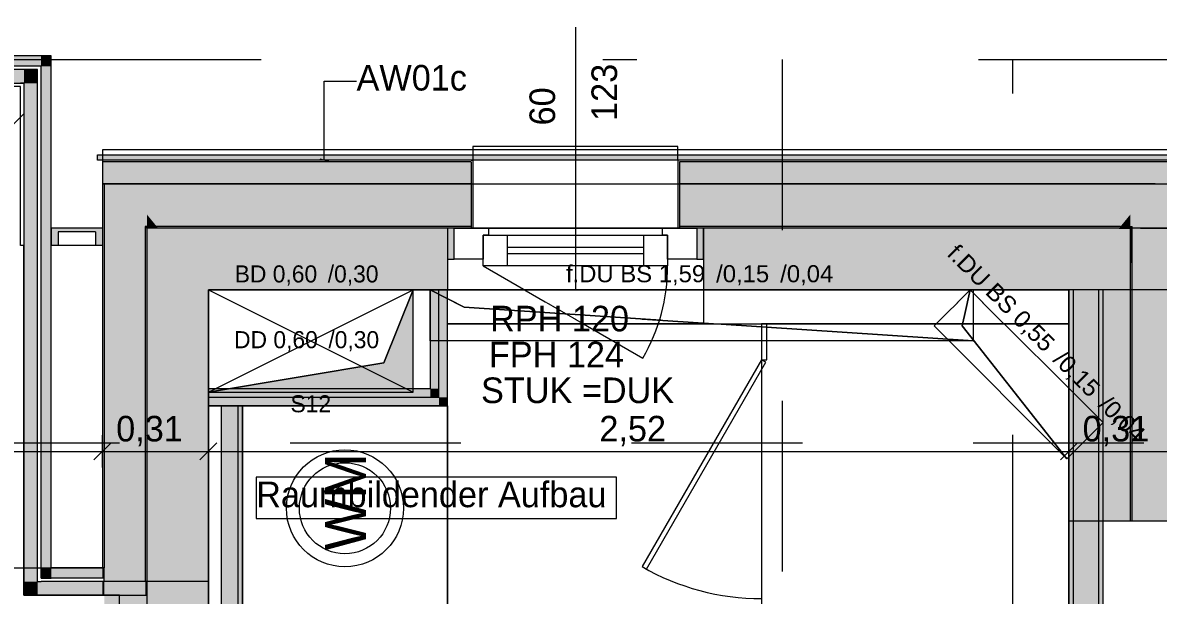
# Model space of a CAD drawing. Header units: metres. Extents: x -4 to 206, y -18 to 45.
# Drawn here: x 45.401 to 48.727, y -2.574 to -0.896 of the extents above; entities that cross this region are included whole.
import ezdxf

# ---------------------------------------------------------------- set-up
doc = ezdxf.new("R2010")
doc.units = ezdxf.units.M
doc.header["$MEASUREMENT"] = 0
doc.set_wipeout_variables(frame=1)
for name, pattern in [('Achse', [0.004, 0.002, -0.001, 0, -0.001]), ('Baufluchtlinie', [0.013, 0.008, -0.005]), ('Punkt 1_1', [0.075, 0.025, -0.05]), ('Schnittlinie', [0.006, 0.003, -0.0015, 0, -0.0015]), ('Strichlinie eng', [0.002, 0.0015, -0.0005]), ('UNSICHTBAR', [0.4, 0, -0.4]), ('Untersicht', [0.001, 0.0005, -0.0005]), ('Wipeout_Contour', [1, 0, -1])]:
    doc.linetypes.add(name, pattern=pattern)
for name, color, linetype in [('2._1.DG PP STG2_5_000 Achsraster', 7, 'Continuous'), ('2._1.DG PP STG2_5_110 Wand Aussen', 7, 'Continuous'), ('2._1.DG PP STG2_5_130 Wand Innen', 7, 'Continuous'), ('2._1.DG PP STG2_5_135 Wand Vorsatzschale', 7, 'Continuous'), ('2._1.DG PP STG2_5_165 Fassadengestaltung Bänder', 7, 'Continuous'), ('2._1.DG PP STG2_5_170 Schachtwände', 7, 'Continuous'), ('2._1.DG PP STG2_5_210 Decke', 7, 'Continuous'), ('2._1.DG PP STG2_5_220 Bodenaufbau', 7, 'Continuous'), ('2._1.DG PP STG2_5_220 Bodenaufbau - Außen_ Gefälle', 7, 'Continuous'), ('2._1.DG PP STG2_5_221 Bodenaufbau - Abdichtung', 7, 'Continuous'), ('2._1.DG PP STG2_5_270 Deckendurchbruchsymbol', 7, 'Continuous'), ('2._1.DG PP STG2_5_310 Dachkonstruktion massiv', 7, 'Continuous'), ('2._1.DG PP STG2_5_330 Dachaufbau', 7, 'Continuous'), ('2._1.DG PP STG2_5_540 Sanitäreinrichtung', 7, 'Continuous'), ('2._1.DG PP STG2_5_815 Raumbegrenzung', 7, 'Continuous'), ('2._1.DG PP STG2_5_851 Marker Schnitt', 7, 'Continuous'), ('2._1.DG PP STG2_5_915 Allgemein Beschriftung.x', 7, 'Continuous'), ('2._1.DG PP STG2_5_945 Einreichplan Beschriftung', 7, 'Continuous'), ('2._1.DG PP STG2_5_950 Polierplan Bemaßung', 7, 'Continuous')]:
    doc.layers.add(name, color=color, linetype=linetype)
doc.styles.add('ERSTELLTER_STIL_1', font='arial.ttf')
doc.styles.add('ERSTELLTER_STIL_2', font='')
doc.styles.add('ERSTELLTER_STIL_7', font='')
doc.styles.get('ERSTELLTER_STIL_2').set_extended_font_data('Eurostile')
doc.styles.get('ERSTELLTER_STIL_7').set_extended_font_data('Muli')

msp = doc.modelspace()

# ---------------------------------------------------------------- hatches: boundary and pattern name
at = {"layer": '2._1.DG PP STG2_5_110 Wand Aussen', "linetype": 'Continuous', "lineweight": 13, "true_color": 0xff6400}
for points in [[(45.455, -0.9937), (44.145, -0.9937), (44.145, -1.0237), (45.455, -1.0237)], [(45.455, -1.0237), (45.485, -0.9937), (45.455, -0.9937)], [(45.455, -1.0237), (45.485, -1.0237), (45.485, -0.9937)], [(45.455, -1.0237), (45.455, -2.4937), (45.485, -2.4937), (45.485, -1.0237)], [(45.64, -1.3687), (45.64, -1.3048), (45.6391, -1.3037), (45.635, -1.3037), (45.635, -1.3687)], [(45.6391, -1.3037), (45.6921, -1.3687), (46.715, -1.3687), (46.715, -1.3037)], [(45.6921, -1.3687), (45.64, -1.3048), (45.64, -1.3687)], [(48.7709, -1.3037), (47.325, -1.3037), (47.325, -1.3687), (48.7179, -1.3687)], [(48.77, -1.3687), (48.77, -1.3048), (48.7179, -1.3687)], [(45.76, -1.4937), (45.76, -1.4519), (45.6921, -1.3687), (45.64, -1.3687), (45.64, -1.4937)], [(45.76, -1.3687), (45.6921, -1.3687), (45.76, -1.4519)], [(45.76, -1.4519), (45.7941, -1.4937), (46.715, -1.4937), (46.715, -1.3687), (45.76, -1.3687)], [(47.325, -1.4937), (48.6159, -1.4937), (48.65, -1.4519), (48.65, -1.3687), (47.325, -1.3687)], [(48.7179, -1.3687), (48.65, -1.4519), (48.65, -1.4937), (48.77, -1.4937), (48.77, -1.3687)], [(48.65, -1.4519), (48.7179, -1.3687), (48.65, -1.3687)], [(45.765, -1.4937), (45.765, -1.4581), (45.76, -1.4519), (45.76, -1.4937)], [(45.7941, -1.4937), (45.765, -1.4581), (45.765, -1.4937)], [(48.645, -1.4937), (48.645, -1.4581), (48.6159, -1.4937)], [(48.65, -1.4937), (48.65, -1.4519), (48.645, -1.4581), (48.645, -1.4937)], [(45.76, -2.5337), (45.76, -1.4937), (45.64, -1.4937), (45.64, -2.5337)], [(48.65, -1.4937), (48.65, -2.3565), (48.77, -2.3565), (48.77, -1.4937)], [(46.665, -1.4987), (46.645, -1.4987), (46.645, -1.5887), (46.665, -1.5887)], [(47.375, -1.5887), (47.395, -1.5887), (47.395, -1.4987), (47.375, -1.4987)], [(45.485, -2.4937), (45.455, -2.5237), (45.485, -2.5237)], [(45.485, -2.4937), (45.455, -2.4937), (45.455, -2.5237)], [(45.485, -2.5237), (45.635, -2.5237), (45.635, -2.4937), (45.485, -2.4937)], [(45.64, -2.5237), (45.64, -2.4937), (45.635, -2.4937), (45.635, -2.5237)], [(45.76, -3.7987), (45.76, -2.5737), (45.64, -2.5737), (45.64, -3.7987)]]:
    msp.add_hatch(color=30, dxfattribs=at).paths.add_polyline_path(points)
at = {"layer": '2._1.DG PP STG2_5_110 Wand Aussen', "linetype": 'Continuous', "lineweight": 13, "true_color": 0xb85600}
for points in [[(45.405, -1.0337), (44.145, -1.0337), (44.145, -1.0737), (45.405, -1.0737)], [(45.405, -1.0737), (45.445, -1.0337), (45.405, -1.0337)], [(45.405, -1.0737), (45.445, -1.0737), (45.445, -1.0337)], [(45.405, -1.0737), (45.405, -2.5337), (45.445, -2.5337), (45.445, -1.0737)], [(45.445, -2.5337), (45.405, -2.5737), (45.445, -2.5737)], [(45.445, -2.5337), (45.405, -2.5337), (45.405, -2.5737)], [(45.445, -2.5337), (45.445, -2.5737), (45.635, -2.5737), (45.635, -2.5337)], [(45.64, -2.5737), (45.64, -2.5337), (45.635, -2.5337), (45.635, -2.5737)], [(45.76, -2.5737), (45.76, -2.5337), (45.64, -2.5337), (45.64, -2.5737)], [(45.765, -2.5737), (45.765, -2.5337), (45.76, -2.5337), (45.76, -2.5737)], [(45.945, -2.5737), (45.945, -2.5337), (45.765, -2.5337), (45.765, -2.5737)]]:
    msp.add_hatch(color=32, dxfattribs=at).paths.add_polyline_path(points)
at = {"layer": '2._1.DG PP STG2_5_110 Wand Aussen', "linetype": 'Continuous', "lineweight": 0, "true_color": 0x373737}
for points in [[(45.765, -1.4987), (45.765, -1.4937), (45.76, -1.4937), (45.76, -1.4987)], [(45.7982, -1.4987), (45.7941, -1.4937), (45.765, -1.4937), (45.765, -1.4987)], [(45.7941, -1.4937), (45.7982, -1.4987), (46.715, -1.4987), (46.715, -1.4937)], [(47.325, -1.4987), (48.6119, -1.4987), (48.6159, -1.4937), (47.325, -1.4937)], [(48.6159, -1.4937), (48.6119, -1.4987), (48.645, -1.4987), (48.645, -1.4937)], [(48.645, -1.4937), (48.645, -1.4987), (48.65, -1.4987), (48.65, -1.4937)], [(45.765, -2.5337), (45.765, -1.4987), (45.76, -1.4987), (45.76, -2.5337)], [(48.645, -1.4987), (48.645, -2.3565), (48.65, -2.3565), (48.65, -1.4987)], [(45.765, -3.9187), (45.765, -2.5737), (45.76, -2.5737), (45.76, -3.9187)]]:
    msp.add_hatch(color=250, dxfattribs=at).paths.add_polyline_path(points)
at = {"layer": '2._1.DG PP STG2_5_110 Wand Aussen', "linetype": 'Continuous', "lineweight": 13, "true_color": 0x3f7f02}
for points in [[(45.765, -1.4987), (45.765, -1.6787), (45.945, -1.6787), (45.7982, -1.4987)], [(45.7982, -1.4987), (45.945, -1.6787), (45.945, -1.4987)], [(45.945, -2.5337), (45.945, -1.6787), (45.765, -1.6787), (45.765, -2.5337)], [(45.945, -3.9237), (45.945, -2.5737), (45.765, -2.5737), (45.765, -3.9237)]]:
    msp.add_hatch(color=76, dxfattribs=at).paths.add_polyline_path(points)
at = {"layer": '2._1.DG PP STG2_5_130 Wand Innen', "linetype": 'Continuous', "lineweight": 13, "true_color": 0xfb02fe}
for points in [[(48.465, -1.6787), (48.465, -2.7782), (48.4775, -2.7782), (48.4775, -1.6787)], [(48.565, -2.7782), (48.565, -1.6787), (48.5525, -1.6787), (48.5525, -2.7782)]]:
    msp.add_hatch(color=6, dxfattribs=at).paths.add_polyline_path(points)
at = {"layer": '2._1.DG PP STG2_5_130 Wand Innen', "linetype": 'Continuous', "lineweight": 13, "true_color": 0xffaa00}
msp.add_hatch(color=40, dxfattribs=at).paths.add_polyline_path([(48.4775, -1.6787), (48.4775, -2.7782), (48.5525, -2.7782), (48.5525, -1.6787)])
at = {"layer": '2._1.DG PP STG2_5_135 Wand Vorsatzschale', "linetype": 'Continuous', "lineweight": 13, "true_color": 0xffaa00}
msp.add_hatch(color=40, dxfattribs=at).paths.add_polyline_path([(46.0325, -4.3265), (46.0325, -2.0187), (45.9825, -2.0187), (45.9825, -4.3265)])
at = {"layer": '2._1.DG PP STG2_5_135 Wand Vorsatzschale', "linetype": 'Continuous', "lineweight": 13, "true_color": 0xfb02fe}
msp.add_hatch(color=6, dxfattribs=at).paths.add_polyline_path([(46.045, -4.3265), (46.045, -2.0187), (46.0325, -2.0187), (46.0325, -4.3265)])
at = {"layer": '2._1.DG PP STG2_5_165 Fassadengestaltung Bänder', "linetype": 'Continuous', "lineweight": 13}
msp.add_hatch(color=5, dxfattribs=at).paths.add_polyline_path([(45.635, -1.4987), (45.615, -1.4987), (45.505, -1.4987), (45.485, -1.4987), (45.485, -1.5487), (45.505, -1.5487), (45.505, -1.5087), (45.615, -1.5087), (45.615, -1.5487), (45.635, -1.5487)])
at = {"layer": '2._1.DG PP STG2_5_170 Schachtwände', "linetype": 'Continuous', "lineweight": 13, "true_color": 0xfb02fe}
for points in [[(46.62, -1.9687), (46.62, -1.6787), (46.595, -1.6787), (46.595, -1.9687)], [(46.595, -1.9687), (45.945, -1.9687), (45.945, -1.9937), (46.595, -1.9937)], [(46.62, -1.9937), (45.945, -1.9937), (45.945, -2.0187), (46.62, -2.0187)], [(46.595, -1.9687), (46.62, -1.9937), (46.62, -1.9687)], [(46.595, -1.9937), (46.62, -1.9937), (46.595, -1.9687)], [(46.62, -1.9937), (46.645, -2.0187), (46.645, -1.9937)], [(46.62, -2.0187), (46.645, -2.0187), (46.62, -1.9937)]]:
    msp.add_hatch(color=6, dxfattribs=at).paths.add_polyline_path(points)
at = {"layer": '2._1.DG PP STG2_5_270 Deckendurchbruchsymbol', "linetype": 'Continuous', "lineweight": 0}
msp.add_hatch(color=8, dxfattribs=at).paths.add_polyline_path([(45.945, -1.9787), (46.545, -1.9787), (46.545, -1.6787), (46.4593, -1.893)])

# ---------------------------------------------------------------- linework, layer by layer
at = {"layer": '2._1.DG PP STG2_5_000 Achsraster', "color": 5, "linetype": 'Achse', "lineweight": 0, "ltscale": 1000}
msp.add_line((31.8, -1.0037), (54.3, -1.0037), dxfattribs=at)
at = {"layer": '2._1.DG PP STG2_5_110 Wand Aussen', "color": 7, "linetype": 'Continuous', "lineweight": 18, "ltscale": 1000}
for p, q in [((45.445, -1.0237), (44.145, -1.0237)), ((45.455, -1.0237), (45.445, -1.0237)), ((45.455, -1.0237), (45.445, -1.0237)), ((45.455, -1.0337), (45.455, -1.0237)), ((45.405, -1.0337), (44.145, -1.0337)), ((45.445, -1.0337), (45.405, -1.0337)), ((45.445, -1.0337), (45.405, -1.0337)), ((45.445, -1.0737), (45.445, -1.0337)), ((45.455, -2.5237), (45.455, -1.0337)), ((45.405, -1.0737), (45.395, -1.0737)), ((45.405, -1.0737), (45.395, -1.0737)), ((45.405, -1.0737), (45.405, -2.5337)), ((45.445, -2.5337), (45.445, -1.0737)), ((45.7982, -1.4987), (45.765, -1.4987)), ((45.765, -1.4987), (45.765, -1.6787)), ((45.7982, -1.4987), (45.765, -1.4987)), ((45.945, -1.4987), (45.7982, -1.4987)), ((45.945, -1.4987), (45.7982, -1.4987)), ((46.645, -1.4987), (45.945, -1.4987)), ((46.645, -1.4987), (46.645, -1.5887)), ((46.645, -1.4987), (46.645, -1.5887)), ((46.645, -1.4987), (46.645, -1.5887)), ((47.395, -1.4987), (47.325, -1.4987)), ((47.395, -1.4987), (47.325, -1.4987)), ((47.395, -1.4987), (47.325, -1.4987)), ((48.465, -1.4987), (47.395, -1.4987)), ((47.395, -1.4987), (47.395, -1.5887)), ((47.395, -1.4987), (47.395, -1.5887)), ((47.395, -1.4987), (47.395, -1.5887)), ((48.6119, -1.4987), (48.465, -1.4987)), ((48.6119, -1.4987), (48.465, -1.4987)), ((48.6119, -1.4987), (48.645, -1.4987)), ((48.6119, -1.4987), (48.645, -1.4987)), ((48.645, -1.6787), (48.645, -1.4987)), ((45.765, -1.6787), (45.765, -2.5337)), ((48.645, -2.3565), (48.645, -1.6787)), ((45.64, -2.4937), (45.635, -2.4937)), ((45.64, -2.4937), (45.635, -2.4937)), ((45.455, -2.5237), (45.485, -2.5237)), ((45.455, -2.5237), (45.485, -2.5237)), ((45.635, -2.5237), (45.485, -2.5237)), ((45.64, -2.5237), (45.635, -2.5237)), ((45.405, -2.5337), (45.405, -2.5737)), ((45.445, -2.5337), (45.455, -2.5337)), ((45.445, -2.5337), (45.455, -2.5337)), ((45.635, -2.5337), (45.455, -2.5337)), ((45.64, -2.5337), (45.635, -2.5337)), ((45.76, -2.5337), (45.64, -2.5337)), ((45.76, -2.5337), (45.64, -2.5337)), ((45.765, -2.5337), (45.76, -2.5337)), ((45.765, -2.5337), (45.76, -2.5337)), ((45.945, -2.5337), (45.765, -2.5337)), ((45.945, -2.5337), (45.765, -2.5337)), ((45.945, -2.5737), (45.945, -2.5337))]:
    msp.add_line(p, q, dxfattribs=at)
at = {"layer": '2._1.DG PP STG2_5_110 Wand Aussen', "color": 7, "linetype": 'Continuous', "lineweight": 13, "ltscale": 1000}
for p, q in [((47.32, -1.2587), (46.72, -1.2587)), ((46.72, -1.2587), (46.72, -1.2987)), ((47.32, -1.2987), (47.32, -1.2587)), ((45.6391, -1.3037), (45.635, -1.3037)), ((46.715, -1.3037), (45.6391, -1.3037)), ((46.715, -1.2987), (46.72, -1.2987)), ((46.715, -1.3037), (46.715, -1.4987)), ((46.72, -1.2987), (46.72, -1.3037)), ((46.72, -1.2987), (46.72, -1.3037)), ((46.72, -1.3037), (46.72, -1.3687)), ((46.72, -1.3037), (46.72, -1.3687)), ((47.32, -1.2987), (47.32, -1.3037)), ((47.325, -1.2987), (47.32, -1.2987)), ((47.32, -1.2987), (47.32, -1.3037)), ((47.32, -1.3037), (47.32, -1.3687)), ((47.32, -1.3037), (47.32, -1.3687)), ((48.7709, -1.3037), (47.325, -1.3037)), ((47.325, -1.3037), (47.325, -1.4987)), ((45.64, -1.3687), (45.64, -1.4937)), ((45.64, -1.3687), (45.64, -1.4937)), ((46.72, -1.3687), (46.72, -1.4937)), ((46.72, -1.3687), (46.72, -1.4937)), ((47.32, -1.3687), (47.32, -1.4937)), ((47.32, -1.3687), (47.32, -1.4937)), ((45.64, -1.4937), (45.64, -2.4937)), ((45.765, -1.4937), (45.76, -1.4937)), ((45.76, -1.4937), (45.76, -1.4987)), ((45.765, -1.4937), (45.76, -1.4937)), ((45.7941, -1.4937), (45.765, -1.4937)), ((46.715, -1.4937), (45.7941, -1.4937)), ((46.72, -1.4937), (46.72, -1.4987)), ((46.72, -1.4937), (46.72, -1.4987)), ((47.32, -1.4937), (47.32, -1.4987)), ((47.32, -1.4937), (47.32, -1.4987)), ((48.6159, -1.4937), (47.325, -1.4937)), ((48.6159, -1.4937), (48.645, -1.4937)), ((48.645, -1.4937), (48.65, -1.4937)), ((48.645, -1.4937), (48.65, -1.4937)), ((48.65, -1.4987), (48.65, -1.4937)), ((45.76, -1.4987), (45.76, -2.5337)), ((46.715, -1.4987), (46.645, -1.4987)), ((46.715, -1.4987), (46.645, -1.4987)), ((46.715, -1.4987), (46.645, -1.4987)), ((46.665, -1.4987), (46.765, -1.4987)), ((46.665, -1.5887), (46.665, -1.4987)), ((46.715, -1.4987), (46.72, -1.4987)), ((46.715, -1.4987), (46.72, -1.4987)), ((46.715, -1.4987), (46.72, -1.4987)), ((46.765, -1.5187), (46.75, -1.5187)), ((46.75, -1.5187), (46.75, -1.5887)), ((46.75, -1.6087), (46.75, -1.5187)), ((46.75, -1.5187), (46.82, -1.5187)), ((46.765, -1.4987), (47.275, -1.4987)), ((46.765, -1.4987), (46.765, -1.5187)), ((46.82, -1.5187), (47.22, -1.5187)), ((46.82, -1.5187), (46.82, -1.6087)), ((47.22, -1.6087), (47.22, -1.5187)), ((47.22, -1.5187), (47.29, -1.5187)), ((47.275, -1.5187), (47.275, -1.4987)), ((47.275, -1.4987), (47.375, -1.4987)), ((47.29, -1.5187), (47.275, -1.5187)), ((47.29, -1.5887), (47.29, -1.5187)), ((47.29, -1.5187), (47.29, -1.6087)), ((47.325, -1.4987), (47.32, -1.4987)), ((47.325, -1.4987), (47.32, -1.4987)), ((47.325, -1.4987), (47.32, -1.4987)), ((47.375, -1.4987), (47.375, -1.5887)), ((48.65, -2.3565), (48.65, -1.4987)), ((46.82, -1.5537), (47.22, -1.5537)), ((46.75, -1.5887), (46.665, -1.5887)), ((47.22, -1.5737), (46.82, -1.5737)), ((47.375, -1.5887), (47.29, -1.5887)), ((46.82, -1.6087), (46.75, -1.6087)), ((47.22, -1.6087), (46.82, -1.6087)), ((47.29, -1.6087), (47.22, -1.6087)), ((45.64, -2.5237), (45.64, -2.4937)), ((45.64, -2.5237), (45.64, -2.4937)), ((45.64, -2.5337), (45.64, -2.5237)), ((45.64, -2.5337), (45.64, -2.5237))]:
    msp.add_line(p, q, dxfattribs=at)
at = {"layer": '2._1.DG PP STG2_5_110 Wand Aussen', "color": 1, "linetype": 'Strichlinie eng', "lineweight": 0, "ltscale": 1000}
for p, q in [((45.64, -1.3687), (45.635, -1.3687)), ((45.64, -1.3687), (45.635, -1.3687)), ((45.6921, -1.3687), (45.64, -1.3687)), ((45.76, -1.3687), (45.6921, -1.3687)), ((46.715, -1.3687), (45.76, -1.3687)), ((48.65, -1.3687), (47.325, -1.3687)), ((48.7179, -1.3687), (48.65, -1.3687)), ((48.7179, -1.3687), (48.77, -1.3687))]:
    msp.add_line(p, q, dxfattribs=at)
at = {"layer": '2._1.DG PP STG2_5_110 Wand Aussen', "color": 7, "linetype": 'Continuous', "lineweight": 18, "ltscale": 1000, "flags": 128}
for points in [[(45.455, -0.9937), (44.145, -0.9937)], [(45.485, -0.9937), (45.455, -0.9937)], [(45.485, -2.4937), (45.485, -0.9937)], [(45.945, -4.1037), (45.945, -1.6787)], [(48.645, -2.3565), (48.465, -2.3565)], [(45.635, -2.4937), (45.485, -2.4937)]]:
    msp.add_lwpolyline(points, dxfattribs=at)
at = {"layer": '2._1.DG PP STG2_5_110 Wand Aussen', "color": 7, "linetype": 'Continuous', "lineweight": 13, "ltscale": 1000, "flags": 128}
for points in [[(45.635, -1.2987), (45.635, -1.3037)], [(46.715, -1.2987), (45.635, -1.2987)], [(45.635, -1.3037), (45.635, -1.3687)], [(48.775, -1.2987), (47.325, -1.2987)], [(45.635, -1.3687), (45.635, -2.4937)], [(48.65, -2.3565), (48.645, -2.3565)], [(48.77, -2.3565), (48.65, -2.3565)]]:
    msp.add_lwpolyline(points, dxfattribs=at)
for points in [[(46.665, -1.4987), (46.645, -1.4987), (46.645, -1.5887), (46.665, -1.5887)], [(47.375, -1.5887), (47.395, -1.5887), (47.395, -1.4987), (47.375, -1.4987)]]:
    msp.add_lwpolyline(points, close=True, dxfattribs=at)
at = {"layer": '2._1.DG PP STG2_5_130 Wand Innen', "color": 7, "linetype": 'Continuous', "lineweight": 18, "ltscale": 1000}
for p, q in [((48.4775, -1.6787), (48.4775, -2.7782)), ((48.5525, -2.7782), (48.5525, -1.6787))]:
    msp.add_line(p, q, dxfattribs=at)
at = {"layer": '2._1.DG PP STG2_5_130 Wand Innen', "color": 7, "linetype": 'Continuous', "lineweight": 18, "ltscale": 1000, "flags": 128}
for points in [[(48.565, -1.6787), (48.465, -1.6787)], [(48.465, -1.6787), (48.465, -2.7782)], [(48.565, -2.7782), (48.565, -1.6787)]]:
    msp.add_lwpolyline(points, dxfattribs=at)
at = {"layer": '2._1.DG PP STG2_5_135 Wand Vorsatzschale', "color": 7, "linetype": 'Continuous', "lineweight": 18, "ltscale": 1000}
for p, q in [((45.9825, -2.0187), (45.9825, -4.3265)), ((46.0325, -4.3265), (46.0325, -2.0187))]:
    msp.add_line(p, q, dxfattribs=at)
at = {"layer": '2._1.DG PP STG2_5_135 Wand Vorsatzschale', "color": 7, "linetype": 'Continuous', "lineweight": 18, "ltscale": 1000, "flags": 128}
for points in [[(46.045, -2.0187), (45.945, -2.0187)], [(45.945, -2.0187), (45.945, -4.3265)], [(46.045, -4.3265), (46.045, -2.0187)]]:
    msp.add_lwpolyline(points, dxfattribs=at)
at = {"layer": '2._1.DG PP STG2_5_165 Fassadengestaltung Bänder', "color": 8, "linetype": 'Continuous', "lineweight": 13, "ltscale": 1000}
for p, q in [((45.485, -1.4987), (45.485, -1.5487)), ((45.505, -1.5087), (45.505, -1.5487)), ((45.615, -1.5087), (45.505, -1.5087)), ((45.615, -1.5087), (45.615, -1.5487)), ((45.635, -1.4987), (45.635, -1.5487)), ((45.505, -1.5487), (45.485, -1.5487)), ((45.635, -1.5487), (45.615, -1.5487))]:
    msp.add_line(p, q, dxfattribs=at)
at = {"layer": '2._1.DG PP STG2_5_165 Fassadengestaltung Bänder', "color": 7, "linetype": 'Continuous', "lineweight": 13, "ltscale": 1000, "flags": 128}
msp.add_lwpolyline([(45.635, -1.3687), (52.1927, -1.3687), (52.1927, -1.2687), (45.635, -1.2687)], close=True, dxfattribs=at)
at = {"layer": '2._1.DG PP STG2_5_165 Fassadengestaltung Bänder', "color": 8, "linetype": 'Continuous', "lineweight": 13, "ltscale": 1000, "flags": 128}
msp.add_lwpolyline([(45.635, -1.4987), (45.615, -1.4987), (45.505, -1.4987), (45.485, -1.4987)], dxfattribs=at)
at = {"layer": '2._1.DG PP STG2_5_165 Fassadengestaltung Bänder', "color": 5, "linetype": 'Baufluchtlinie', "lineweight": 0, "ltscale": 1000, "flags": 128}
for points in [[(45.635, -1.4987), (45.485, -1.4987)], [(45.485, -1.4987), (45.485, -1.5487)], [(45.635, -1.4987), (45.635, -1.5487)], [(45.635, -1.5487), (45.485, -1.5487)]]:
    msp.add_lwpolyline(points, dxfattribs=at)
at = {"layer": '2._1.DG PP STG2_5_170 Schachtwände', "color": 7, "linetype": 'Continuous', "lineweight": 18, "ltscale": 1000}
for p, q in [((46.62, -1.9687), (46.62, -1.6787)), ((45.945, -1.9937), (46.595, -1.9937)), ((46.595, -1.9937), (46.62, -1.9937)), ((46.62, -1.9937), (46.62, -1.9687))]:
    msp.add_line(p, q, dxfattribs=at)
at = {"layer": '2._1.DG PP STG2_5_170 Schachtwände', "color": 7, "linetype": 'Continuous', "lineweight": 18, "ltscale": 1000, "flags": 128}
for points in [[(46.62, -1.6787), (46.595, -1.6787)], [(46.595, -1.6787), (46.595, -1.9687)], [(46.595, -1.9687), (45.945, -1.9687)], [(45.945, -1.9937), (45.945, -1.9687)], [(45.945, -2.0187), (45.945, -1.9937)], [(46.645, -2.0187), (46.645, -1.9937)], [(45.945, -2.0187), (46.645, -2.0187)]]:
    msp.add_lwpolyline(points, dxfattribs=at)
at = {"layer": '2._1.DG PP STG2_5_210 Decke', "color": 7, "linetype": 'Continuous', "lineweight": 13, "ltscale": 1000, "true_color": 0xf4f4f4, "flags": 128}
msp.add_lwpolyline([(38.685, -2.4937), (38.685, -3.8437), (40.895, -3.8437), (43.455, -3.8437), (45.685, -3.8437), (45.685, -2.5737), (45.405, -2.5737), (45.405, -1.5487), (45.395, -1.5487), (45.395, -1.0837), (44.275, -1.0837), (44.275, -2.3837), (44.145, -2.3837), (44.145, -2.5637), (43.645, -2.5637), (43.645, -2.4237), (40.595, -2.4237), (40.595, -2.5237), (40.015, -2.5237), (40.015, -1.0737), (38.935, -1.0737), (38.935, -2.1437), (38.875, -2.1437), (38.875, -2.4937)], close=True, dxfattribs=at)
at = {"layer": '2._1.DG PP STG2_5_210 Decke', "color": 7, "linetype": 'Schnittlinie', "lineweight": 13, "ltscale": 1000, "flags": 128}
msp.add_lwpolyline([(38.685, -3.8437), (40.915, -3.8437), (43.435, -3.8437), (45.685, -3.8437), (45.685, -2.5737), (45.405, -2.5737), (45.405, -1.0737), (38.935, -1.0737), (38.935, -2.5337), (38.685, -2.5337)], close=True, dxfattribs=at)
at = {"layer": '2._1.DG PP STG2_5_220 Bodenaufbau - Außen_ Gefälle', "color": 7, "linetype": 'Schnittlinie', "lineweight": 13, "ltscale": 1000, "flags": 128}
msp.add_lwpolyline([(38.685, -2.5337), (38.685, -3.8437), (40.915, -3.8437), (40.915, -3.5937), (43.435, -3.5937), (43.435, -3.8437), (45.685, -3.8437), (45.685, -2.5737), (45.405, -2.5737), (45.405, -1.0737), (38.935, -1.0737), (38.935, -2.5337)], close=True, dxfattribs=at)
at = {"layer": '2._1.DG PP STG2_5_221 Bodenaufbau - Abdichtung', "color": 171, "linetype": 'Schnittlinie', "lineweight": 13, "ltscale": 1000, "true_color": 0x6c6cff, "flags": 128}
for points in [[(44.155, -1.0737), (45.405, -1.0737)], [(45.405, -1.0737), (45.405, -1.1637)], [(45.4052, -1.1636), (45.4052, -1.0737)], [(44.095, -2.4737), (45.405, -1.1637)], [(45.405, -1.1637), (44.155, -2.4137)], [(45.405, -1.1637), (45.405, -2.5737)], [(45.405, -2.5737), (45.765, -2.5737)]]:
    msp.add_lwpolyline(points, dxfattribs=at)
at = {"layer": '2._1.DG PP STG2_5_270 Deckendurchbruchsymbol', "color": 7, "linetype": 'Punkt 1_1', "lineweight": 13, "ltscale": 1000}
for p, q in [((45.945, -1.9787), (46.545, -1.6787)), ((45.945, -1.6787), (46.545, -1.9787))]:
    msp.add_line(p, q, dxfattribs=at)
at = {"layer": '2._1.DG PP STG2_5_270 Deckendurchbruchsymbol', "color": 7, "linetype": 'Continuous', "lineweight": 13, "ltscale": 1000, "flags": 128}
for points in [[(46.4593, -1.893), (46.545, -1.6787), (45.945, -1.6787), (45.945, -1.9787)], [(45.945, -1.9787), (46.545, -1.9787), (46.545, -1.6787), (46.4593, -1.893)]]:
    msp.add_lwpolyline(points, close=True, dxfattribs=at)
at = {"layer": '2._1.DG PP STG2_5_270 Deckendurchbruchsymbol', "color": 7, "linetype": 'Punkt 1_1', "lineweight": 13, "ltscale": 1000, "flags": 128}
msp.add_lwpolyline([(46.545, -1.9787), (46.545, -1.6787), (45.945, -1.6787), (45.945, -1.9787)], close=True, dxfattribs=at)
at = {"layer": '2._1.DG PP STG2_5_310 Dachkonstruktion massiv', "color": 255, "linetype": 'UNSICHTBAR', "lineweight": 13, "ltscale": 1000, "flags": 128}
for points in [[(48.775, -1.4994), (48.645, -1.4994)], [(48.645, -1.4994), (48.645, -2.6237)]]:
    msp.add_lwpolyline(points, dxfattribs=at)
at = {"layer": '2._1.DG PP STG2_5_330 Dachaufbau', "color": 7, "linetype": 'Continuous', "lineweight": 18, "ltscale": 1000, "flags": 128}
for points in [[(45.6209, -1.2835), (52.2306, -1.2835)], [(45.6209, -1.2987), (45.6209, -1.2835)], [(48.775, -1.2987), (45.6209, -1.2987)]]:
    msp.add_lwpolyline(points, dxfattribs=at)
at = {"layer": '2._1.DG PP STG2_5_540 Sanitäreinrichtung', "color": 150, "linetype": 'Continuous', "lineweight": 13, "ltscale": 1000, "true_color": 0x0f7ffe, "flags": 128}
for points in [[(47.565, -1.8835), (47.215, -2.4897), (47.228, -2.4972), (47.578, -1.891)], [(46.045, -2.0187), (46.045, -3.4187), (46.645, -3.4187), (46.645, -2.0187)], [(46.645, -2.6187), (46.045, -2.6187), (46.045, -2.0187), (46.645, -2.0187)]]:
    msp.add_lwpolyline(points, close=True, dxfattribs=at)
at = {"layer": '2._1.DG PP STG2_5_540 Sanitäreinrichtung', "color": 150, "linetype": 'Continuous', "lineweight": 13, "ltscale": 1000, "true_color": 0x0f7ffe}
for radius in [0.1714, 0.1333]:
    msp.add_circle((46.345, -2.3187), radius, dxfattribs=at)
msp.add_arc((47.565, -1.8835), 0.7, 240, 270, dxfattribs=at)
at = {"layer": '2._1.DG PP STG2_5_815 Raumbegrenzung', "color": 8, "linetype": 'Continuous', "lineweight": 13, "ltscale": 1000, "flags": 128}
msp.add_lwpolyline([(44.145, -2.3537), (44.145, -2.4937), (45.635, -2.4937)], dxfattribs=at)
at = {"layer": '2._1.DG PP STG2_5_851 Marker Schnitt', "color": 7, "linetype": 'Untersicht', "lineweight": 13, "ltscale": 1000}
for p, q in [((47.625, 1.9963), (47.625, -15.6487)), ((39.1845, -2.127), (53.15, -2.127))]:
    msp.add_line(p, q, dxfattribs=at)
at = {"layer": '2._1.DG PP STG2_5_915 Allgemein Beschriftung.x', "color": 7, "linetype": 'Continuous', "lineweight": 13, "ltscale": 1000}
for p, q in [((46.2844, -1.2987), (46.2844, -1.0674)), ((46.2844, -1.0674), (46.379, -1.0674)), ((46.2719, -1.2954), (46.2969, -1.3021))]:
    msp.add_line(p, q, dxfattribs=at)
at = {"layer": '2._1.DG PP STG2_5_945 Einreichplan Beschriftung', "color": 76, "linetype": 'Continuous', "lineweight": 13, "ltscale": 1000, "true_color": 0x3f7f02}
for p, q in [((47.1405, -2.2274), (46.0851, -2.2274)), ((46.0851, -2.2274), (46.0851, -2.3492)), ((47.1405, -2.3492), (47.1405, -2.2274)), ((46.0851, -2.3492), (47.1405, -2.3492))]:
    msp.add_line(p, q, dxfattribs=at)
at = {"layer": '2._1.DG PP STG2_5_950 Polierplan Bemaßung', "color": 7, "linetype": 'Continuous', "lineweight": 13, "ltscale": 1000}
for p, q in [((45.66, -2.127), (45.61, -2.177)), ((45.635, -2.1989), (45.635, -2.1051)), ((45.97, -2.127), (45.92, -2.177)), ((45.945, -2.1989), (45.945, -2.1051)), ((48.49, -2.127), (48.44, -2.177)), ((48.465, -2.1989), (48.465, -2.1051)), ((38.735, -2.152), (45.635, -2.152)), ((45.635, -2.152), (45.945, -2.152)), ((45.945, -2.152), (48.465, -2.152)), ((48.465, -2.152), (48.775, -2.152))]:
    msp.add_line(p, q, dxfattribs=at)

# ---------------------------------------------------------------- texts
at = {"layer": '2._1.DG PP STG2_5_110 Wand Aussen', "color": 7, "linetype": 'Continuous', "lineweight": 13, "char_height": 0.075, "attachment_point": 9, "rotation": 90, "style": 'ERSTELLTER_STIL_2'}
for s, insert in [('\\A1;{\\pqr;\\pt0;\\fEurostile|b0|i0|c0|p0;\\W1.000000;123}', (47.143, -1.0167)), ('\\A1;{\\pqr;\\pt0;\\fEurostile|b0|i0|c0|p0;\\W1.000000;60}', (46.9614, -1.0857))]:
    msp.add_mtext(s, dxfattribs=dict(at, insert=insert))
at = {"layer": '2._1.DG PP STG2_5_110 Wand Aussen', "color": 7, "linetype": 'Continuous', "lineweight": 13, "char_height": 0.075, "attachment_point": 9, "style": 'ERSTELLTER_STIL_2'}
for s, insert in [('\\A1;{\\pqr;\\pt0;\\fEurostile|b0|i0|c0|p0;\\W1.000000;FPH 124}', (47.1623, -1.9059)), ('\\A1;{\\pqr;\\pt0;\\fEurostile|b0|i0|c0|p0;\\W1.000000;STUK =DUK}', (47.3092, -2.0117))]:
    msp.add_mtext(s, dxfattribs=dict(at, insert=insert))
at = {"layer": '2._1.DG PP STG2_5_270 Deckendurchbruchsymbol', "color": 1, "linetype": 'Continuous', "lineweight": 0, "char_height": 0.05, "style": 'ERSTELLTER_STIL_2'}
for s, insert, attachment_point in [('\\A1;{\\pqc;\\pt0;\\fEurostile|b0|i0|c0|p0;\\W1.000000;BD 0,60\\fEurostile|b0|i0|c0|p0;\\W1.000000;\\A1{\\H.66x;\\S^  ;}\\fEurostile|b0|i0|c0|p0;\\W1.000000; /0,30\\fEurostile|b0|i0|c0|p0;\\W1.000000;\\A1{\\H.66x;\\S^  ;}\\fEurostile|b0|i0|c0|p0;\\W1.000000;\\fEurostile|b0|i0|c0|p0;\\W1.000000;\\A1{\\H.66x;\\S^  ;}}', (46.245, -1.6718), 8), ('\\A1;{\\pqc;\\pt0;\\fEurostile|b0|i0|c0|p0;\\W1.000000;DD 0,60\\fEurostile|b0|i0|c0|p0;\\W1.000000;\\A1{\\H.66x;\\S^  ;}\\fEurostile|b0|i0|c0|p0;\\W1.000000; /0,30\\fEurostile|b0|i0|c0|p0;\\W1.000000;\\A1{\\H.66x;\\S^  ;}\\fEurostile|b0|i0|c0|p0;\\W1.000000;\\fEurostile|b0|i0|c0|p0;\\W1.000000;\\A1{\\H.66x;\\S^  ;}}', (46.245, -1.8645), 8), ('\\A1;{\\pqc;\\pt0;\\fEurostile|b0|i0|c0|p0;\\W1.000000;S12}', (46.245, -1.9876), 2)]:
    msp.add_mtext(s, dxfattribs=dict(at, insert=insert, attachment_point=attachment_point))
at = {"layer": '2._1.DG PP STG2_5_540 Sanitäreinrichtung', "color": 150, "linetype": 'Continuous', "lineweight": 13, "true_color": 0x0f7ffe, "insert": (46.3467, -2.1573), "char_height": 0.12, "attachment_point": 6, "rotation": 90, "style": 'ERSTELLTER_STIL_7'}
msp.add_mtext('\\A1;{\\pqr;\\fMuli|b0|i0|c0|p0;\\W1.000000;WM}', dxfattribs=at)
at = {"layer": '2._1.DG PP STG2_5_915 Allgemein Beschriftung.x', "color": 7, "linetype": 'Continuous', "lineweight": 13, "insert": (46.379, -1.0581), "char_height": 0.075, "attachment_point": 4, "style": 'ERSTELLTER_STIL_2'}
msp.add_mtext('\\A1;{\\pql;\\fEurostile|b0|i0|c0|p0;\\W1.000000;AW01c}', dxfattribs=at)
at = {"layer": '2._1.DG PP STG2_5_945 Einreichplan Beschriftung', "color": 76, "linetype": 'Continuous', "lineweight": 13, "true_color": 0x3f7f02, "insert": (46.0851, -2.2407), "char_height": 0.075, "attachment_point": 1, "style": 'ERSTELLTER_STIL_2'}
msp.add_mtext('\\A1;{\\pql;\\fEurostile|b0|i0|c0|p0;\\W1.000000;Raumbildender Aufbau}', dxfattribs=at)
at = {"layer": '2._1.DG PP STG2_5_950 Polierplan Bemaßung', "color": 7, "linetype": 'Continuous', "lineweight": 13, "char_height": 0.075, "width": 0.22978, "attachment_point": 7, "style": 'ERSTELLTER_STIL_2'}
for s, insert in [('\\A1;{\\pql;\\fEurostile|b0|i0|c0|p0;\\W1.000000;0,31}', (45.6751, -2.137)), ('\\A1;{\\pql;\\fEurostile|b0|i0|c0|p0;\\W1.000000;2,52}', (47.0901, -2.137)), ('\\A1;{\\pql;\\fEurostile|b0|i0|c0|p0;\\W1.000000;0,31}', (48.5051, -2.137))]:
    msp.add_mtext(s, dxfattribs=dict(at, insert=insert))

# ---------------------------------------------------------------- next in the draw order: wipeouts: each hides what was drawn before it
at = {"color": 254, "linetype": 'Wipeout_Contour', "lineweight": 0, "ltscale": 190.353221}
msp.add_wipeout([(48.465, -1.6787), (46.645, -1.6787), (46.645, -1.7162), (48.465, -1.7162)], dxfattribs=at).dxf.layer = '2._1.DG PP STG2_5_135 Wand Vorsatzschale'
at = {"color": 254, "linetype": 'Wipeout_Contour', "lineweight": 0, "ltscale": 190.36419}
msp.add_wipeout([(46.645, -1.7787), (48.465, -1.7787), (48.465, -1.7662), (46.645, -1.7662)], dxfattribs=at).dxf.layer = '2._1.DG PP STG2_5_135 Wand Vorsatzschale'

# ---------------------------------------------------------------- next in the draw order: hatches: boundary and pattern name
at = {"layer": '2._1.DG PP STG2_5_110 Wand Aussen', "linetype": 'Continuous', "lineweight": 13, "true_color": 0x3f7f02}
for points in [[(45.945, -1.4987), (45.945, -1.6787), (46.645, -1.6787), (46.645, -1.5887), (46.645, -1.4987)], [(47.395, -1.5887), (47.395, -1.6787), (48.465, -1.6787), (48.465, -1.4987), (47.395, -1.4987)], [(48.465, -1.6787), (48.6119, -1.4987), (48.465, -1.4987)], [(48.465, -1.6787), (48.645, -1.6787), (48.645, -1.4987), (48.6119, -1.4987)]]:
    msp.add_hatch(color=76, dxfattribs=at).paths.add_polyline_path(points)

# ---------------------------------------------------------------- next in the draw order: linework, layer by layer
at = {"layer": '2._1.DG PP STG2_5_110 Wand Aussen', "color": 7, "linetype": 'Continuous', "lineweight": 13, "ltscale": 1000}
msp.add_line((47.02, -0.9096), (47.02, -1.6787), dxfattribs=at)
at = {"layer": '2._1.DG PP STG2_5_110 Wand Aussen', "color": 7, "linetype": 'Continuous', "lineweight": 18, "ltscale": 1000}
for p, q in [((46.645, -1.5887), (46.645, -1.6787)), ((46.645, -1.5887), (46.645, -1.6787)), ((47.395, -1.5887), (47.395, -1.6787)), ((47.395, -1.5887), (47.395, -1.6787))]:
    msp.add_line(p, q, dxfattribs=at)
at = {"layer": '2._1.DG PP STG2_5_110 Wand Aussen', "color": 7, "linetype": 'Continuous', "lineweight": 18, "ltscale": 1000, "flags": 128}
for points in [[(45.945, -1.6787), (46.645, -1.6787)], [(47.395, -1.6787), (48.465, -1.6787)]]:
    msp.add_lwpolyline(points, dxfattribs=at)
at = {"layer": '2._1.DG PP STG2_5_135 Wand Vorsatzschale', "color": 7, "linetype": 'Continuous', "lineweight": 18, "ltscale": 1000, "flags": 128}
msp.add_lwpolyline([(48.465, -1.6787), (46.645, -1.6787)], dxfattribs=at)
at = {"layer": '2._1.DG PP STG2_5_170 Schachtwände', "color": 7, "linetype": 'Continuous', "lineweight": 18, "ltscale": 1000, "flags": 128}
msp.add_lwpolyline([(46.645, -1.6787), (46.62, -1.6787)], dxfattribs=at)

# ---------------------------------------------------------------- next in the draw order: texts
at = {"layer": '2._1.DG PP STG2_5_270 Deckendurchbruchsymbol', "color": 1, "linetype": 'Continuous', "lineweight": 0, "insert": (47.39, -1.6713), "char_height": 0.05, "attachment_point": 8, "style": 'ERSTELLTER_STIL_1'}
msp.add_mtext('\\A1;{\\pqc;\\pt0;\\fArial|b0|i0|c0|p0;\\W1.000000;f.DU BS 1,59\\fArial|b0|i0|c0|p0;\\W1.000000;\\A1{\\H.66x;\\S^  ;}\\fArial|b0|i0|c0|p0;\\W1.000000; /0,15\\fArial|b0|i0|c0|p0;\\W1.000000;\\A1{\\H.66x;\\S^  ;}\\fArial|b0|i0|c0|p0;\\W1.000000; /0,04\\fArial|b0|i0|c0|p0;\\W1.000000;\\A1{\\H.66x;\\S^  ;}}', dxfattribs=at)

# ---------------------------------------------------------------- next in the draw order: wipeouts: each hides what was drawn before it
at = {"color": 254, "linetype": 'Wipeout_Contour', "lineweight": 0, "ltscale": 190.359602}
msp.add_wipeout([(46.645, -1.7662), (48.465, -1.7662), (48.465, -1.7162), (46.645, -1.7162)], dxfattribs=at).dxf.layer = '2._1.DG PP STG2_5_135 Wand Vorsatzschale'

# ---------------------------------------------------------------- next in the draw order: hatches: boundary and pattern name
at = {"layer": '2._1.DG PP STG2_5_110 Wand Aussen', "linetype": 'Continuous', "lineweight": 13, "true_color": 0x3f7f02}
msp.add_hatch(color=76, dxfattribs=at).paths.add_polyline_path([(48.465, -1.6787), (48.465, -2.3565), (48.645, -2.3565), (48.645, -1.6787)])
at = {"layer": '2._1.DG PP STG2_5_170 Schachtwände', "linetype": 'Continuous', "lineweight": 13, "true_color": 0xfb02fe}
msp.add_hatch(color=6, dxfattribs=at).paths.add_polyline_path([(46.645, -1.9937), (46.645, -1.6787), (46.62, -1.6787), (46.62, -1.9937)])
at = {"layer": '2._1.DG PP STG2_5_330 Dachaufbau', "linetype": 'Continuous', "lineweight": 0, "true_color": 0x000000}
msp.add_hatch(color=18, dxfattribs=at).paths.add_polyline_path([(52.2306, -1.2835), (45.6209, -1.2835), (45.6209, -1.2987), (48.775, -1.2987), (48.775, -2.1287), (49.5369, -2.1287), (49.5369, -2.1235), (51.1969, -2.1235), (51.1969, -2.1287), (52.227, -2.1287)])

# ---------------------------------------------------------------- next in the draw order: linework, layer by layer
at = {"layer": '2._1.DG PP STG2_5_000 Achsraster', "color": 5, "linetype": 'Achse', "lineweight": 0, "ltscale": 1000}
msp.add_line((48.3, 1.9963), (48.3, -16.0037), dxfattribs=at)
at = {"layer": '2._1.DG PP STG2_5_110 Wand Aussen', "color": 8, "linetype": 'Punkt 1_1', "lineweight": 0, "ltscale": 1000}
msp.add_line((46.75, -1.6087), (47.2177, -1.8787), dxfattribs=at)
at = {"layer": '2._1.DG PP STG2_5_110 Wand Aussen', "color": 7, "linetype": 'Continuous', "lineweight": 13, "ltscale": 1000}
for p, q in [((46.645, -1.7787), (46.645, -1.6787)), ((47.395, -1.6787), (47.395, -1.7787)), ((47.395, -1.7787), (46.645, -1.7787))]:
    msp.add_line(p, q, dxfattribs=at)
at = {"layer": '2._1.DG PP STG2_5_110 Wand Aussen', "color": 7, "linetype": 'Continuous', "lineweight": 18, "ltscale": 1000, "flags": 128}
msp.add_lwpolyline([(48.465, -1.6787), (48.465, -2.3565)], dxfattribs=at)
at = {"layer": '2._1.DG PP STG2_5_110 Wand Aussen', "color": 8, "linetype": 'Punkt 1_1', "lineweight": 0, "ltscale": 1000}
msp.add_arc((46.75, -1.6087), 0.54, 330, 0, dxfattribs=at)
at = {"layer": '2._1.DG PP STG2_5_135 Wand Vorsatzschale', "color": 7, "linetype": 'Continuous', "lineweight": 18, "ltscale": 1000, "flags": 128}
for points in [[(46.645, -1.7162), (46.645, -1.6787)], [(48.465, -1.7162), (48.465, -1.6787)], [(46.645, -1.7662), (46.645, -1.7162)], [(48.465, -1.7662), (48.465, -1.7162)], [(46.645, -1.7787), (46.645, -1.7662)], [(46.645, -1.7787), (48.465, -1.7787)], [(48.465, -1.7787), (48.465, -1.7662)]]:
    msp.add_lwpolyline(points, dxfattribs=at)
at = {"layer": '2._1.DG PP STG2_5_170 Schachtwände', "color": 7, "linetype": 'Continuous', "lineweight": 18, "ltscale": 1000, "flags": 128}
msp.add_lwpolyline([(46.645, -1.9937), (46.645, -1.6787)], dxfattribs=at)
at = {"layer": '2._1.DG PP STG2_5_210 Decke', "color": 7, "linetype": 'Continuous', "lineweight": 13, "ltscale": 1000, "true_color": 0xf4f4f4, "flags": 128}
msp.add_lwpolyline([(33.485, -1.9936), (33.4967, -11.3837), (42.835, -11.3837), (42.835, -10.8837), (45.685, -10.8837), (45.685, -9.9837), (52.0258, -9.9837), (52.06, -1.993), (52.0632, -1.4987), (45.765, -1.4987), (45.765, -3.9237), (43.155, -3.9237), (43.155, -5.8737), (41.175, -5.8737), (41.175, -3.9237), (38.605, -3.9237), (38.605, -1.4987), (33.485, -1.4987)], close=True, dxfattribs=at)
at = {"layer": '2._1.DG PP STG2_5_220 Bodenaufbau', "color": 7, "linetype": 'Continuous', "lineweight": 13, "ltscale": 1000, "true_color": 0xf4f4f4, "flags": 128}
msp.add_lwpolyline([(38.425, -1.6787), (33.6646, -1.6787), (33.6765, -11.2037), (42.655, -11.2037), (42.655, -10.7037), (45.505, -10.7037), (45.505, -9.8037), (51.8466, -9.8037), (51.8814, -1.6787), (45.945, -1.6787), (45.945, -4.1037), (43.335, -4.1037), (43.335, -6.0537), (40.995, -6.0537), (40.995, -4.1037), (38.425, -4.1037)], close=True, dxfattribs=at)
at = {"layer": '2._1.DG PP STG2_5_270 Deckendurchbruchsymbol', "color": 1, "linetype": 'Continuous', "lineweight": 0, "ltscale": 1000, "flags": 128}
for points in [[(46.6937, -1.73), (46.595, -1.6787), (48.185, -1.6787), (48.185, -1.8287)], [(48.185, -1.8287), (46.595, -1.8287), (46.595, -1.6787), (46.6937, -1.73)], [(48.459, -2.1737), (48.0701, -1.7848), (48.1761, -1.6787), (48.1521, -1.7848)], [(48.1521, -1.7848), (48.1761, -1.6787), (48.565, -2.0676), (48.459, -2.1737)]]:
    msp.add_lwpolyline(points, close=True, dxfattribs=at)
at = {"layer": '2._1.DG PP STG2_5_540 Sanitäreinrichtung', "color": 150, "linetype": 'Continuous', "lineweight": 13, "ltscale": 1000, "true_color": 0x0f7ffe, "flags": 128}
for points in [[(48.465, -2.7782), (48.465, -1.7787), (47.565, -1.7787), (47.565, -2.7782)], [(47.565, -1.8835), (47.58, -1.8835), (47.58, -1.7787), (47.565, -1.7787)]]:
    msp.add_lwpolyline(points, close=True, dxfattribs=at)

# ---------------------------------------------------------------- next in the draw order: texts
at = {"layer": '2._1.DG PP STG2_5_110 Wand Aussen', "color": 7, "linetype": 'Continuous', "lineweight": 13, "insert": (47.1769, -1.8017), "char_height": 0.075, "attachment_point": 9, "style": 'ERSTELLTER_STIL_2'}
msp.add_mtext('\\A1;{\\pqr;\\pt0;\\fEurostile|b0|i0|c0|p0;\\W1.000000;RPH 120}', dxfattribs=at)
at = {"layer": '2._1.DG PP STG2_5_270 Deckendurchbruchsymbol', "color": 1, "linetype": 'Continuous', "lineweight": 0, "insert": (48.3758, -1.8679), "char_height": 0.05, "attachment_point": 8, "rotation": 315, "style": 'ERSTELLTER_STIL_1'}
msp.add_mtext('\\A1;{\\pqc;\\pt0;\\fArial|b0|i0|c0|p0;\\W1.000000;f.DU BS 0,55\\fArial|b0|i0|c0|p0;\\W1.000000;\\A1{\\H.66x;\\S^  ;}\\fArial|b0|i0|c0|p0;\\W1.000000; /0,15\\fArial|b0|i0|c0|p0;\\W1.000000;\\A1{\\H.66x;\\S^  ;}\\fArial|b0|i0|c0|p0;\\W1.000000; /0,04\\fArial|b0|i0|c0|p0;\\W1.000000;\\A1{\\H.66x;\\S^  ;}}', dxfattribs=at)

doc.saveas('drawing.dxf')
